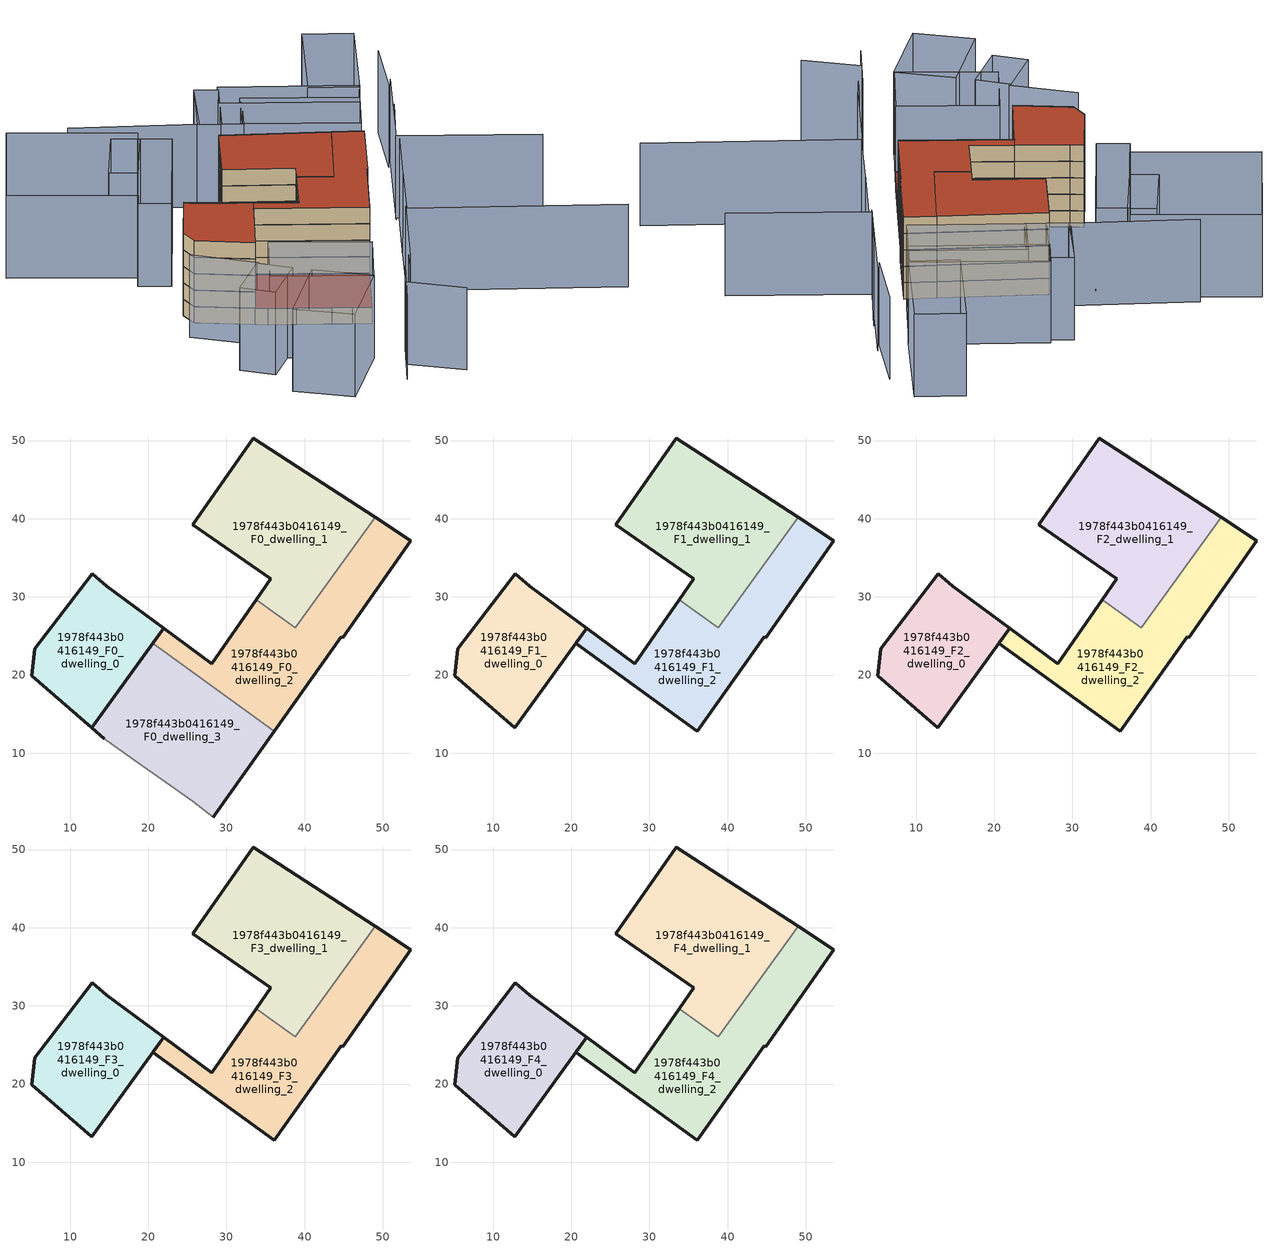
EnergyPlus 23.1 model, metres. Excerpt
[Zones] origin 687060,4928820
1978f443b0416149_F0_dwelling_0
 floor ground (EU_floor_Construction): 12.75,13.27 21.96,25.99 14.71,31.35 12.84,32.97 5.48,23.37 5.08,19.94 z0
 wall outside (EU_wall_Construction): 12.84,32.97 14.71,31.35 21.96,25.99 12.75,13.27 5.08,19.94 5.48,23.37 12.84,32.97 z0:3
1978f443b0416149_F0_dwelling_1
 floor ground (EU_floor_Construction): 38.79,26.04 49.01,40.16 33.44,50.32 25.71,39.24 35.68,32.29 33.82,29.64 z0
 wall outside (EU_wall_Construction): 33.82,29.64 35.68,32.29 25.71,39.24 33.44,50.32 49.01,40.16 z0:3
 wall to 1978f443b0416149_F0_dwelling_2 (EU_wall_Construction): 49.01,40.16 38.79,26.04 33.82,29.64 z0:3
1978f443b0416149_F0_dwelling_2
 floor ground (EU_floor_Construction): 44.9,24.75 53.59,37.17 49.01,40.16 38.79,26.04 33.82,29.64 28.1,21.44 21.96,25.99 20.55,24.05 36.1,12.79 44.7,24.88 z0
 wall outside (EU_wall_Construction): 49.01,40.16 53.59,37.17 44.9,24.75 44.7,24.88 36.1,12.79 / 20.55,24.05 21.96,25.99 28.1,21.44 33.82,29.64 z0:3
 wall to 1978f443b0416149_F0_dwelling_3 (EU_wall_Construction): 36.1,12.79 20.55,24.05 z0:3
1978f443b0416149_F0_dwelling_3
 floor ground (EU_floor_Construction): 28.58,2.23 36.1,12.79 20.55,24.05 12.75,13.27 14.36,11.86 18.17,9.16 22.89,5.82 25.67,3.84 28.31,1.85 z0
 wall outside (EU_wall_Construction): 36.1,12.79 28.58,2.23 28.31,1.85 / 14.36,11.86 12.75,13.27 20.55,24.05 z0:3
 wall adiabatic (EU_wall_Construction): 28.31,1.85 25.67,3.84 22.89,5.82 18.17,9.16 14.36,11.86 z0:3
 roof outside (EU_roof_Construction): 36.1,12.79 28.58,2.23 28.31,1.85 25.67,3.84 22.89,5.82 18.17,9.16 14.36,11.86 12.75,13.27 20.55,24.05 z3
1978f443b0416149_F1_dwelling_0
 floor to 1978f443b0416149_F0_dwelling_0 (EU_floor_Construction): 12.75,13.27 21.96,25.99 14.71,31.35 12.84,32.97 5.48,23.37 5.08,19.94 z3
 wall outside (EU_wall_Construction): 12.84,32.97 14.71,31.35 21.96,25.99 12.75,13.27 5.08,19.94 5.48,23.37 12.84,32.97 z3:6
1978f443b0416149_F1_dwelling_1
 floor to 1978f443b0416149_F0_dwelling_1 (EU_floor_Construction): 38.79,26.04 49.01,40.16 33.44,50.32 25.71,39.24 35.67,32.29 33.82,29.64 z3
 wall outside (EU_wall_Construction): 33.82,29.64 35.68,32.29 25.71,39.24 33.44,50.32 49.01,40.16 z3:6
 wall to 1978f443b0416149_F1_dwelling_2 (EU_wall_Construction): 49.01,40.16 38.79,26.04 33.82,29.64 z3:6
1978f443b0416149_F1_dwelling_2
 floor to 1978f443b0416149_F0_dwelling_2 (EU_floor_Construction): 44.9,24.75 53.59,37.17 49.01,40.16 38.79,26.04 33.82,29.64 28.1,21.44 21.96,25.99 20.55,24.05 36.1,12.79 44.7,24.88 z3
 wall outside (EU_wall_Construction): 49.01,40.16 53.59,37.17 44.9,24.75 44.7,24.88 36.1,12.79 20.55,24.05 21.96,25.99 28.1,21.44 33.82,29.64 z3:6
1978f443b0416149_F2_dwelling_0
 floor to 1978f443b0416149_F1_dwelling_0 (EU_floor_Construction): 12.75,13.27 21.96,25.99 14.71,31.35 12.84,32.97 5.48,23.37 5.08,19.94 z6
 wall outside (EU_wall_Construction): 12.84,32.97 14.71,31.35 21.96,25.99 12.75,13.27 5.08,19.94 5.48,23.37 12.84,32.97 z6:9
1978f443b0416149_F2_dwelling_1
 floor to 1978f443b0416149_F1_dwelling_1 (EU_floor_Construction): 38.79,26.04 49.01,40.16 33.44,50.32 25.71,39.24 35.67,32.29 33.82,29.64 z6
 wall outside (EU_wall_Construction): 33.82,29.64 35.68,32.29 25.71,39.24 33.44,50.32 49.01,40.16 z6:9
 wall to 1978f443b0416149_F2_dwelling_2 (EU_wall_Construction): 49.01,40.16 38.79,26.04 33.82,29.64 z6:9
1978f443b0416149_F2_dwelling_2
 floor to 1978f443b0416149_F1_dwelling_2 (EU_floor_Construction): 44.9,24.75 53.59,37.17 49.01,40.16 38.79,26.04 33.82,29.64 28.1,21.44 21.96,25.99 20.55,24.05 36.1,12.79 44.7,24.88 z6
 wall outside (EU_wall_Construction): 49.01,40.16 53.59,37.17 44.9,24.75 44.7,24.88 36.1,12.79 20.55,24.05 21.96,25.99 28.1,21.44 33.82,29.64 z6:9
1978f443b0416149_F3_dwelling_0
 floor to 1978f443b0416149_F2_dwelling_0 (EU_floor_Construction): 12.75,13.27 21.96,25.99 14.71,31.35 12.84,32.97 5.48,23.37 5.08,19.94 z9
 wall outside (EU_wall_Construction): 12.84,32.97 14.71,31.35 21.96,25.99 12.75,13.27 5.08,19.94 5.48,23.37 12.84,32.97 z9:12
1978f443b0416149_F3_dwelling_1
 floor to 1978f443b0416149_F2_dwelling_1 (EU_floor_Construction): 38.79,26.04 49.01,40.16 33.44,50.32 25.71,39.24 35.67,32.29 33.82,29.64 z9
 wall outside (EU_wall_Construction): 33.82,29.64 35.68,32.29 25.71,39.24 33.44,50.32 49.01,40.16 z9:12
 wall to 1978f443b0416149_F3_dwelling_2 (EU_wall_Construction): 49.01,40.16 38.79,26.04 33.82,29.64 z9:12
1978f443b0416149_F3_dwelling_2
 floor to 1978f443b0416149_F2_dwelling_2 (EU_floor_Construction): 44.9,24.75 53.59,37.17 49.01,40.16 38.79,26.04 33.82,29.64 28.1,21.44 21.96,25.99 20.55,24.05 36.1,12.79 44.7,24.88 z9
 wall outside (EU_wall_Construction): 49.01,40.16 53.59,37.17 44.9,24.75 44.7,24.88 36.1,12.79 20.55,24.05 21.96,25.99 28.1,21.44 33.82,29.64 z9:12
1978f443b0416149_F4_dwelling_0
 floor to 1978f443b0416149_F3_dwelling_0 (EU_floor_Construction): 12.75,13.27 21.96,25.99 14.71,31.35 12.84,32.97 5.48,23.37 5.08,19.94 z12
 wall outside (EU_wall_Construction): 12.84,32.97 14.71,31.35 21.96,25.99 12.75,13.27 5.08,19.94 5.48,23.37 12.84,32.97 z12:15
 roof outside (EU_roof_Construction): 21.96,25.99 12.75,13.27 5.08,19.94 5.48,23.37 12.84,32.97 14.71,31.35 z15
1978f443b0416149_F4_dwelling_1
 floor to 1978f443b0416149_F3_dwelling_1 (EU_floor_Construction): 38.79,26.04 49.01,40.16 33.44,50.32 25.71,39.24 35.67,32.29 33.82,29.64 z12
 wall outside (EU_wall_Construction): 33.82,29.64 35.68,32.29 25.71,39.24 33.44,50.32 49.01,40.16 z12:15
 wall to 1978f443b0416149_F4_dwelling_2 (EU_wall_Construction): 49.01,40.16 38.79,26.04 33.82,29.64 z12:15
 roof outside (EU_roof_Construction): 49.01,40.16 38.79,26.04 33.82,29.64 35.68,32.29 25.71,39.24 33.44,50.32 z15
1978f443b0416149_F4_dwelling_2
 floor to 1978f443b0416149_F3_dwelling_2 (EU_floor_Construction): 44.9,24.75 53.59,37.17 49.01,40.16 38.79,26.04 33.82,29.64 28.1,21.44 21.96,25.99 20.55,24.05 36.1,12.79 44.7,24.88 z12
 wall outside (EU_wall_Construction): 49.01,40.16 53.59,37.17 44.9,24.75 44.7,24.88 36.1,12.79 20.55,24.05 21.96,25.99 28.1,21.44 33.82,29.64 z12:15
 roof outside (EU_roof_Construction): 53.59,37.17 44.9,24.75 44.7,24.88 36.1,12.79 20.55,24.05 21.96,25.99 28.1,21.44 33.82,29.64 38.79,26.04 49.01,40.16 z15
shading: 23.22,-14.06 29.81,-21.89 / 19.78,-18.84 26.89,-8.97 / 27.28,-9.67 30.04,-5.78 / 30.11,-6.19 41.1,9.48 / 1.27,16.08 8.42,6.73 / 70.75,-12.17 40.72,8.77 / 40.72,8.77 48.86,20.44 / 48.55,20.01 56.91,31.98 / 76.14,18.06 56.48,32.29 / 56.48,32.29 63.73,42.29 / 56.21,31.84 69.22,50.51 / 67.63,48.9 74.44,60.58 / 40.46,66.37 33.43,55.66 / 33.43,55.66 15.23,67.62 / 13.7,-0.84 20.6,-8.81 / 20.6,-8.81 8.78,-19.03 / 8.78,-19.03 1.89,-11.06 / 1.89,-11.06 13.7,-0.84 / 3.64,-4.22 -0.06,0.83 / -0.06,0.83 8,6.73 / 8,6.73 11.69,1.68 / 11.69,1.68 3.64,-4.22 / 6.7,1.41 14.49,12.04 / 14.49,12.04 28.34,1.88 / 28.34,1.88 20.54,-8.75 / 20.54,-8.75 6.7,1.41 / 26.28,53.65 10.98,33.71 / 10.98,33.71 6.49,37.15 / 6.49,37.15 21.79,57.09 / 21.79,57.09 26.28,53.65 / 55.12,39.93 39.07,51.51 / 39.07,51.51 44.9,59.58 / 44.9,59.58 60.94,48.01 / 60.94,48.01 55.12,39.93 / 13.77,46.57 10,49.63 / 10,49.63 18.33,59.9 / 18.33,59.9 22.1,56.84 / 22.1,56.84 13.77,46.57 / 36.31,53.44 41.14,60.19 / 41.14,60.19 44.15,58.04 / 44.15,58.04 39.31,51.29 / 39.31,51.29 36.31,53.44 / -8.83,52.81 5.92,72.22 / 5.92,72.22 23.25,59.05 / 23.25,59.05 8.5,39.64 / 8.5,39.64 -8.83,52.81 / 63.64,51.76 59.92,46.58 / 59.92,46.58 40.92,60.22 / 40.92,60.22 44.64,65.41 / 44.64,65.41 63.64,51.76 / 33.05,55.75 40.76,66.8 / 40.76,66.8 44.12,64.46 / 44.12,64.46 36.4,53.4 / 36.4,53.4 33.05,55.75 / 56.35,56.11 68.22,73.32 / 68.22,73.32 75.31,68.43 / 75.31,68.43 63.45,51.22 / 63.45,51.22 56.35,56.11 z0:15
[Building]
EU S2 Campaign: North Axis=0; Terrain=City; Solar Distribution=FullExterior
[Site:Location]
Bologna: Latitude=44.5; Longitude=11.25; Time Zone=1; Elevation=37
[SizingPeriod:WeatherFileDays]
AnnualSizingPeriod: Begin Month=1; Begin Day of Month=1; End Month=12; End Day of Month=31; Day of Week for Start Day=Monday; Use Weather File Daylight Saving Period=No; Use Weather File Rain and Snow Indicators=No
[MATERIAL]
EU_InternalMass_Material: Roughness=MediumRough; Thickness=0.1; Conductivity=1; Density=1800; Specific Heat=900; Thermal Absorptance=0.9; Solar Absorptance=0.7; Visible Absorptance=0.7
[MATERIAL:NOMASS] Roughness=MediumRough; Thermal Absorptance=0.9; Solar Absorptance=0.7; Visible Absorptance=0.7
Name | Thermal Resistance
EU_wall_NoMass | 0.905828
EU_roof_NoMass | 0.37593
EU_floor_NoMass | 0.67114
[CONSTRUCTION]
EU_wall_Construction: EU_wall_NoMass
EU_roof_Construction: EU_roof_NoMass
EU_floor_Construction: EU_floor_NoMass
EU_InternalMass_Construction: EU_InternalMass_Material
[ZONE] Type=1; Multiplier=1; Ceiling Height=autocalculate; Floor Area=autocalculate; Part of Total Floor Area=Yes
Name | Volume
1978f443b0416149_F0_dwelling_0 | 527.665
1978f443b0416149_F1_dwelling_0; 1978f443b0416149_F2_dwelling_0; 1978f443b0416149_F3_dwelling_0; 1978f443b0416149_F4_dwelling_0 | 527.666
1978f443b0416149_F0_dwelling_1; 1978f443b0416149_F1_dwelling_1; 1978f443b0416149_F2_dwelling_1; 1978f443b0416149_F3_dwelling_1; 1978f443b0416149_F4_dwelling_1 | 824.555
1978f443b0416149_F0_dwelling_2; 1978f443b0416149_F1_dwelling_2; 1978f443b0416149_F2_dwelling_2; 1978f443b0416149_F3_dwelling_2; 1978f443b0416149_F4_dwelling_2 | 775.033
1978f443b0416149_F0_dwelling_3 | 775.088
[INTERNALMASS] Construction=EU_InternalMass_Construction
Name | Zone or ZoneList | Surface Area
1978f443b0416149_F0_dwelling_0_EU_InternalMass | 1978f443b0416149_F0_dwelling_0 | 175.888
1978f443b0416149_F0_dwelling_1_EU_InternalMass | 1978f443b0416149_F0_dwelling_1 | 274.852
1978f443b0416149_F0_dwelling_2_EU_InternalMass | 1978f443b0416149_F0_dwelling_2 | 258.344
1978f443b0416149_F0_dwelling_3_EU_InternalMass | 1978f443b0416149_F0_dwelling_3 | 258.362
1978f443b0416149_F1_dwelling_0_EU_InternalMass | 1978f443b0416149_F1_dwelling_0 | 290.324
1978f443b0416149_F1_dwelling_1_EU_InternalMass | 1978f443b0416149_F1_dwelling_1 | 338.563
1978f443b0416149_F1_dwelling_2_EU_InternalMass | 1978f443b0416149_F1_dwelling_2 | 338.559
1978f443b0416149_F2_dwelling_0_EU_InternalMass | 1978f443b0416149_F2_dwelling_0 | 290.324
1978f443b0416149_F2_dwelling_1_EU_InternalMass | 1978f443b0416149_F2_dwelling_1 | 338.563
1978f443b0416149_F2_dwelling_2_EU_InternalMass | 1978f443b0416149_F2_dwelling_2 | 338.559
1978f443b0416149_F3_dwelling_0_EU_InternalMass | 1978f443b0416149_F3_dwelling_0 | 290.324
1978f443b0416149_F3_dwelling_1_EU_InternalMass | 1978f443b0416149_F3_dwelling_1 | 338.563
1978f443b0416149_F3_dwelling_2_EU_InternalMass | 1978f443b0416149_F3_dwelling_2 | 338.559
1978f443b0416149_F4_dwelling_0_EU_InternalMass | 1978f443b0416149_F4_dwelling_0 | 290.324
1978f443b0416149_F4_dwelling_1_EU_InternalMass | 1978f443b0416149_F4_dwelling_1 | 338.563
1978f443b0416149_F4_dwelling_2_EU_InternalMass | 1978f443b0416149_F4_dwelling_2 | 338.559
[OTHEREQUIPMENT] Fuel Type=Electricity; Design Level Calculation Method=Watts/Area; Power per Zone Floor Area=1; Fraction Latent=0; Fraction Radiant=0; Fraction Lost=0; Carbon Dioxide Generation Rate=0; EndUse Subcategory=EU_Step8_InternalGains
Name | Zone or ZoneList or Space or SpaceList | Schedule
EU_Step8_InternalGain_1978f443b0416149_F0_dwelling_0_f000 | 1978f443b0416149_F0_dwelling_0 | EU_Step8_GainSchedule_1978f443b0416149_F0_dwelling_0_f000
EU_Step8_InternalGain_1978f443b0416149_F0_dwelling_1_f000 | 1978f443b0416149_F0_dwelling_1 | EU_Step8_GainSchedule_1978f443b0416149_F0_dwelling_1_f000
EU_Step8_InternalGain_1978f443b0416149_F0_dwelling_2_f000 | 1978f443b0416149_F0_dwelling_2 | EU_Step8_GainSchedule_1978f443b0416149_F0_dwelling_2_f000
EU_Step8_InternalGain_1978f443b0416149_F0_dwelling_3_f000 | 1978f443b0416149_F0_dwelling_3 | EU_Step8_GainSchedule_1978f443b0416149_F0_dwelling_3_f000
EU_Step8_InternalGain_1978f443b0416149_F1_dwelling_0_f000 | 1978f443b0416149_F1_dwelling_0 | EU_Step8_GainSchedule_1978f443b0416149_F1_dwelling_0_f000
EU_Step8_InternalGain_1978f443b0416149_F1_dwelling_1_f000 | 1978f443b0416149_F1_dwelling_1 | EU_Step8_GainSchedule_1978f443b0416149_F1_dwelling_1_f000
EU_Step8_InternalGain_1978f443b0416149_F1_dwelling_2_f000 | 1978f443b0416149_F1_dwelling_2 | EU_Step8_GainSchedule_1978f443b0416149_F1_dwelling_2_f000
EU_Step8_InternalGain_1978f443b0416149_F2_dwelling_0_f000 | 1978f443b0416149_F2_dwelling_0 | EU_Step8_GainSchedule_1978f443b0416149_F2_dwelling_0_f000
EU_Step8_InternalGain_1978f443b0416149_F2_dwelling_1_f000 | 1978f443b0416149_F2_dwelling_1 | EU_Step8_GainSchedule_1978f443b0416149_F2_dwelling_1_f000
EU_Step8_InternalGain_1978f443b0416149_F2_dwelling_2_f000 | 1978f443b0416149_F2_dwelling_2 | EU_Step8_GainSchedule_1978f443b0416149_F2_dwelling_2_f000
EU_Step8_InternalGain_1978f443b0416149_F3_dwelling_0_f000 | 1978f443b0416149_F3_dwelling_0 | EU_Step8_GainSchedule_1978f443b0416149_F3_dwelling_0_f000
EU_Step8_InternalGain_1978f443b0416149_F3_dwelling_1_f000 | 1978f443b0416149_F3_dwelling_1 | EU_Step8_GainSchedule_1978f443b0416149_F3_dwelling_1_f000
EU_Step8_InternalGain_1978f443b0416149_F3_dwelling_2_f000 | 1978f443b0416149_F3_dwelling_2 | EU_Step8_GainSchedule_1978f443b0416149_F3_dwelling_2_f000
EU_Step8_InternalGain_1978f443b0416149_F4_dwelling_0_f000 | 1978f443b0416149_F4_dwelling_0 | EU_Step8_GainSchedule_1978f443b0416149_F4_dwelling_0_f000
EU_Step8_InternalGain_1978f443b0416149_F4_dwelling_1_f000 | 1978f443b0416149_F4_dwelling_1 | EU_Step8_GainSchedule_1978f443b0416149_F4_dwelling_1_f000
EU_Step8_InternalGain_1978f443b0416149_F4_dwelling_2_f000 | 1978f443b0416149_F4_dwelling_2 | EU_Step8_GainSchedule_1978f443b0416149_F4_dwelling_2_f000
[ZONEVENTILATION:DESIGNFLOWRATE] Schedule=EU_AlwaysOn; Design Flow Rate Calculation Method=AirChanges/Hour; Air Changes per Hour=0.73129; Ventilation Type=Natural; Fan Pressure Rise=0; Fan Total Efficiency=1; Constant Term Coefficient=1; Temperature Term Coefficient=0; Velocity Term Coefficient=0; Velocity Squared Term Coefficient=0; Minimum Indoor Temperature=-100; Maximum Indoor Temperature=100; Delta Temperature=-100; Minimum Outdoor Temperature=-100; Maximum Outdoor Temperature=100; Maximum Wind Speed=40
Name | Zone or ZoneList or Space or SpaceList
EU_ConstantAir_1978f443b0416149_F0_dwelling_0 | 1978f443b0416149_F0_dwelling_0
EU_ConstantAir_1978f443b0416149_F0_dwelling_1 | 1978f443b0416149_F0_dwelling_1
EU_ConstantAir_1978f443b0416149_F0_dwelling_2 | 1978f443b0416149_F0_dwelling_2
EU_ConstantAir_1978f443b0416149_F0_dwelling_3 | 1978f443b0416149_F0_dwelling_3
EU_ConstantAir_1978f443b0416149_F1_dwelling_0 | 1978f443b0416149_F1_dwelling_0
EU_ConstantAir_1978f443b0416149_F1_dwelling_1 | 1978f443b0416149_F1_dwelling_1
EU_ConstantAir_1978f443b0416149_F1_dwelling_2 | 1978f443b0416149_F1_dwelling_2
EU_ConstantAir_1978f443b0416149_F2_dwelling_0 | 1978f443b0416149_F2_dwelling_0
EU_ConstantAir_1978f443b0416149_F2_dwelling_1 | 1978f443b0416149_F2_dwelling_1
EU_ConstantAir_1978f443b0416149_F2_dwelling_2 | 1978f443b0416149_F2_dwelling_2
EU_ConstantAir_1978f443b0416149_F3_dwelling_0 | 1978f443b0416149_F3_dwelling_0
EU_ConstantAir_1978f443b0416149_F3_dwelling_1 | 1978f443b0416149_F3_dwelling_1
EU_ConstantAir_1978f443b0416149_F3_dwelling_2 | 1978f443b0416149_F3_dwelling_2
EU_ConstantAir_1978f443b0416149_F4_dwelling_0 | 1978f443b0416149_F4_dwelling_0
EU_ConstantAir_1978f443b0416149_F4_dwelling_1 | 1978f443b0416149_F4_dwelling_1
EU_ConstantAir_1978f443b0416149_F4_dwelling_2 | 1978f443b0416149_F4_dwelling_2
[HVACTEMPLATE:THERMOSTAT] Constant Heating Setpoint=20; Constant Cooling Setpoint=50
EU_HeatOnly_1978f443b0416149_F0_dwelling_0; EU_HeatOnly_1978f443b0416149_F0_dwelling_1; EU_HeatOnly_1978f443b0416149_F0_dwelling_2; EU_HeatOnly_1978f443b0416149_F0_dwelling_3; EU_HeatOnly_1978f443b0416149_F1_dwelling_0; EU_HeatOnly_1978f443b0416149_F1_dwelling_1; EU_HeatOnly_1978f443b0416149_F1_dwelling_2; EU_HeatOnly_1978f443b0416149_F2_dwelling_0; EU_HeatOnly_1978f443b0416149_F2_dwelling_1; EU_HeatOnly_1978f443b0416149_F2_dwelling_2; EU_HeatOnly_1978f443b0416149_F3_dwelling_0; EU_HeatOnly_1978f443b0416149_F3_dwelling_1; EU_HeatOnly_1978f443b0416149_F3_dwelling_2; EU_HeatOnly_1978f443b0416149_F4_dwelling_0; EU_HeatOnly_1978f443b0416149_F4_dwelling_1; EU_HeatOnly_1978f443b0416149_F4_dwelling_2
[HVACTEMPLATE:ZONE:IDEALLOADSAIRSYSTEM] System Availability Schedule=EU_AlwaysOn; Maximum Heating Supply Air Temperature=50; Minimum Cooling Supply Air Temperature=13; Maximum Heating Supply Air Humidity Ratio=0.0156; Minimum Cooling Supply Air Humidity Ratio=0.0077; Heating Limit=NoLimit; Cooling Limit=NoLimit; Heating Availability Schedule=EU_AlwaysOn; Cooling Availability Schedule=EU_CoolingOff; Dehumidification Control Type=ConstantSensibleHeatRatio; Cooling Sensible Heat Ratio=0.7; Dehumidification Setpoint=60; Humidification Control Type=None; Humidification Setpoint=30; Outdoor Air Method=None; Outdoor Air Flow Rate per Person=0.00944; Outdoor Air Flow Rate per Zone Floor Area=0; Outdoor Air Flow Rate per Zone=0; Demand Controlled Ventilation Type=None; Outdoor Air Economizer Type=NoEconomizer; Heat Recovery Type=None; Sensible Heat Recovery Effectiveness=0.7; Latent Heat Recovery Effectiveness=0.65
Name | Template Thermostat
1978f443b0416149_F0_dwelling_0 | EU_HeatOnly_1978f443b0416149_F0_dwelling_0
1978f443b0416149_F0_dwelling_1 | EU_HeatOnly_1978f443b0416149_F0_dwelling_1
1978f443b0416149_F0_dwelling_2 | EU_HeatOnly_1978f443b0416149_F0_dwelling_2
1978f443b0416149_F0_dwelling_3 | EU_HeatOnly_1978f443b0416149_F0_dwelling_3
1978f443b0416149_F1_dwelling_0 | EU_HeatOnly_1978f443b0416149_F1_dwelling_0
1978f443b0416149_F1_dwelling_1 | EU_HeatOnly_1978f443b0416149_F1_dwelling_1
1978f443b0416149_F1_dwelling_2 | EU_HeatOnly_1978f443b0416149_F1_dwelling_2
1978f443b0416149_F2_dwelling_0 | EU_HeatOnly_1978f443b0416149_F2_dwelling_0
1978f443b0416149_F2_dwelling_1 | EU_HeatOnly_1978f443b0416149_F2_dwelling_1
1978f443b0416149_F2_dwelling_2 | EU_HeatOnly_1978f443b0416149_F2_dwelling_2
1978f443b0416149_F3_dwelling_0 | EU_HeatOnly_1978f443b0416149_F3_dwelling_0
1978f443b0416149_F3_dwelling_1 | EU_HeatOnly_1978f443b0416149_F3_dwelling_1
1978f443b0416149_F3_dwelling_2 | EU_HeatOnly_1978f443b0416149_F3_dwelling_2
1978f443b0416149_F4_dwelling_0 | EU_HeatOnly_1978f443b0416149_F4_dwelling_0
1978f443b0416149_F4_dwelling_1 | EU_HeatOnly_1978f443b0416149_F4_dwelling_1
1978f443b0416149_F4_dwelling_2 | EU_HeatOnly_1978f443b0416149_F4_dwelling_2
[SIZING:ZONE] Zone Cooling Design Supply Air Temperature Input Method=SupplyAirTemperature; Zone Cooling Design Supply Air Temperature=13; Zone Heating Design Supply Air Temperature Input Method=SupplyAirTemperature; Zone Heating Design Supply Air Temperature=50; Zone Cooling Design Supply Air Humidity Ratio=0.008; Zone Heating Design Supply Air Humidity Ratio=0.008; Cooling Design Air Flow Method=DesignDay; Cooling Design Air Flow Rate=0; Cooling Minimum Air Flow per Zone Floor Area=0.000762; Cooling Minimum Air Flow=0; Cooling Minimum Air Flow Fraction=0.2; Heating Design Air Flow Method=DesignDay; Heating Design Air Flow Rate=0; Heating Maximum Air Flow per Zone Floor Area=0.002032; Heating Maximum Air Flow=0.141576; Heating Maximum Air Flow Fraction=0.3; Account for Dedicated Outdoor Air System=No; Dedicated Outdoor Air System Control Strategy=NeutralSupplyAir; Dedicated Outdoor Air Low Setpoint Temperature for Design=autosize; Dedicated Outdoor Air High Setpoint Temperature for Design=autosize; Zone Load Sizing Method=Sensible Load Only No Latent Load; Zone Latent Cooling Design Supply Air Humidity Ratio Input Method=HumidityRatioDifference; Zone Cooling Design Supply Air Humidity Ratio Difference=0.005; Zone Latent Heating Design Supply Air Humidity Ratio Input Method=HumidityRatioDifference; Zone Humidification Design Supply Air Humidity Ratio Difference=0.005
1978f443b0416149_F0_dwelling_0; 1978f443b0416149_F0_dwelling_1; 1978f443b0416149_F0_dwelling_2; 1978f443b0416149_F0_dwelling_3; 1978f443b0416149_F1_dwelling_0; 1978f443b0416149_F1_dwelling_1; 1978f443b0416149_F1_dwelling_2; 1978f443b0416149_F2_dwelling_0; 1978f443b0416149_F2_dwelling_1; 1978f443b0416149_F2_dwelling_2; 1978f443b0416149_F3_dwelling_0; 1978f443b0416149_F3_dwelling_1; 1978f443b0416149_F3_dwelling_2; 1978f443b0416149_F4_dwelling_0; 1978f443b0416149_F4_dwelling_1; 1978f443b0416149_F4_dwelling_2
[SCHEDULE:CONSTANT]
Name | Hourly Value
EU_AlwaysOn | 1
EU_CoolingOff | 0
[SCHEDULE:FILE] Column Number=1; Rows to Skip at Top=0; Number of Hours of Data=8760; Column Separator=Comma; Interpolate to Timestep=No; Minutes per Item=60; Adjust Schedule for Daylight Savings=Yes
Name | File
EU_Step8_GainSchedule_1978f443b0416149_F0_dwelling_0_f000 | ../../schedules/1978f443b0416149/1978f443b0416149_F0_dwelling_0_f000_gain.csv
EU_Step8_GainSchedule_1978f443b0416149_F0_dwelling_1_f000 | ../../schedules/1978f443b0416149/1978f443b0416149_F0_dwelling_1_f000_gain.csv
EU_Step8_GainSchedule_1978f443b0416149_F0_dwelling_2_f000 | ../../schedules/1978f443b0416149/1978f443b0416149_F0_dwelling_2_f000_gain.csv
EU_Step8_GainSchedule_1978f443b0416149_F0_dwelling_3_f000 | ../../schedules/1978f443b0416149/1978f443b0416149_F0_dwelling_3_f000_gain.csv
EU_Step8_GainSchedule_1978f443b0416149_F1_dwelling_0_f000 | ../../schedules/1978f443b0416149/1978f443b0416149_F1_dwelling_0_f000_gain.csv
EU_Step8_GainSchedule_1978f443b0416149_F1_dwelling_1_f000 | ../../schedules/1978f443b0416149/1978f443b0416149_F1_dwelling_1_f000_gain.csv
EU_Step8_GainSchedule_1978f443b0416149_F1_dwelling_2_f000 | ../../schedules/1978f443b0416149/1978f443b0416149_F1_dwelling_2_f000_gain.csv
EU_Step8_GainSchedule_1978f443b0416149_F2_dwelling_0_f000 | ../../schedules/1978f443b0416149/1978f443b0416149_F2_dwelling_0_f000_gain.csv
EU_Step8_GainSchedule_1978f443b0416149_F2_dwelling_1_f000 | ../../schedules/1978f443b0416149/1978f443b0416149_F2_dwelling_1_f000_gain.csv
EU_Step8_GainSchedule_1978f443b0416149_F2_dwelling_2_f000 | ../../schedules/1978f443b0416149/1978f443b0416149_F2_dwelling_2_f000_gain.csv
EU_Step8_GainSchedule_1978f443b0416149_F3_dwelling_0_f000 | ../../schedules/1978f443b0416149/1978f443b0416149_F3_dwelling_0_f000_gain.csv
EU_Step8_GainSchedule_1978f443b0416149_F3_dwelling_1_f000 | ../../schedules/1978f443b0416149/1978f443b0416149_F3_dwelling_1_f000_gain.csv
EU_Step8_GainSchedule_1978f443b0416149_F3_dwelling_2_f000 | ../../schedules/1978f443b0416149/1978f443b0416149_F3_dwelling_2_f000_gain.csv
EU_Step8_GainSchedule_1978f443b0416149_F4_dwelling_0_f000 | ../../schedules/1978f443b0416149/1978f443b0416149_F4_dwelling_0_f000_gain.csv
EU_Step8_GainSchedule_1978f443b0416149_F4_dwelling_1_f000 | ../../schedules/1978f443b0416149/1978f443b0416149_F4_dwelling_1_f000_gain.csv
EU_Step8_GainSchedule_1978f443b0416149_F4_dwelling_2_f000 | ../../schedules/1978f443b0416149/1978f443b0416149_F4_dwelling_2_f000_gain.csv
